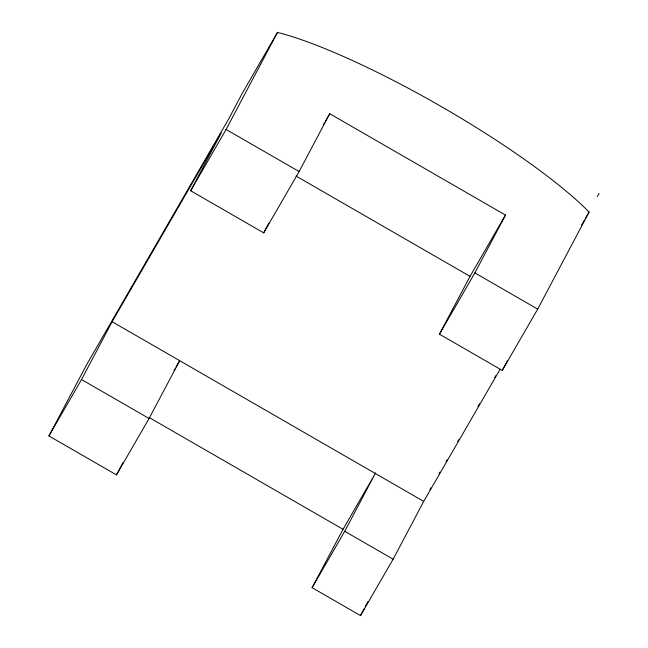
<?xml version="1.0" encoding="UTF-8"?>
<svg xmlns="http://www.w3.org/2000/svg" width="648" height="648" viewBox="0 0 648 648"><rect width="100%" height="100%" fill="white"/><g stroke="black" fill="none" stroke-linecap="round" stroke-linejoin="round"><path stroke-width="0.97" d="M179.69 360.677L149.081 418.495L116.478 474.895L48.916 435.942L86.881 364.241L228.631 119.054L242.052 93.693L277.49 32.4A212.601 37.625 30 0 1 589.089 212.058L537.702 309.12L502.265 370.413L439.433 334.182L470.043 276.364L505.481 215.071L329.735 113.74L325.685 120.747M48.916 435.942L81.518 379.542L112.128 321.724L221.276 132.937L190.666 190.755L263.687 232.859L299.125 171.558L329.735 113.74M190.666 190.755L226.103 129.454L277.49 32.4M116.478 474.895L123.031 462.502M263.687 232.859L268.871 223.074M439.433 334.182L474.871 272.889L505.481 215.071M312.109 587.687L343.027 529.295L375.629 472.902L344.712 531.295L312.109 587.687L360.515 615.6L393.117 559.208L423.727 501.39L500.029 369.409M360.515 615.6L364.265 608.521M365.197 606.755L368.007 601.441M502.265 370.413L507.449 360.628M173.98 370.51L174.984 368.777M175.981 367.043L179.496 360.968M323.66 124.246L324.672 122.496M597.31 196.53L599.084 193.469M581.499 225.196L584.537 219.939M585.549 218.19L589.089 212.058M429.867 489.613L430.88 487.855M438.98 473.85L439.992 472.092M446.067 461.587L447.08 459.837M457.707 441.45L458.719 439.692M477.957 406.418L479.48 403.793M494.667 377.525L495.68 375.775M226.103 129.454L299.125 171.558M474.871 272.889L537.702 309.12M296.047 176.045L470.043 276.364M112.128 321.724L423.727 501.39M149.137 417.498L343.027 529.295M81.518 379.542L149.081 418.495M344.712 531.295L393.117 559.208"/></g></svg>
